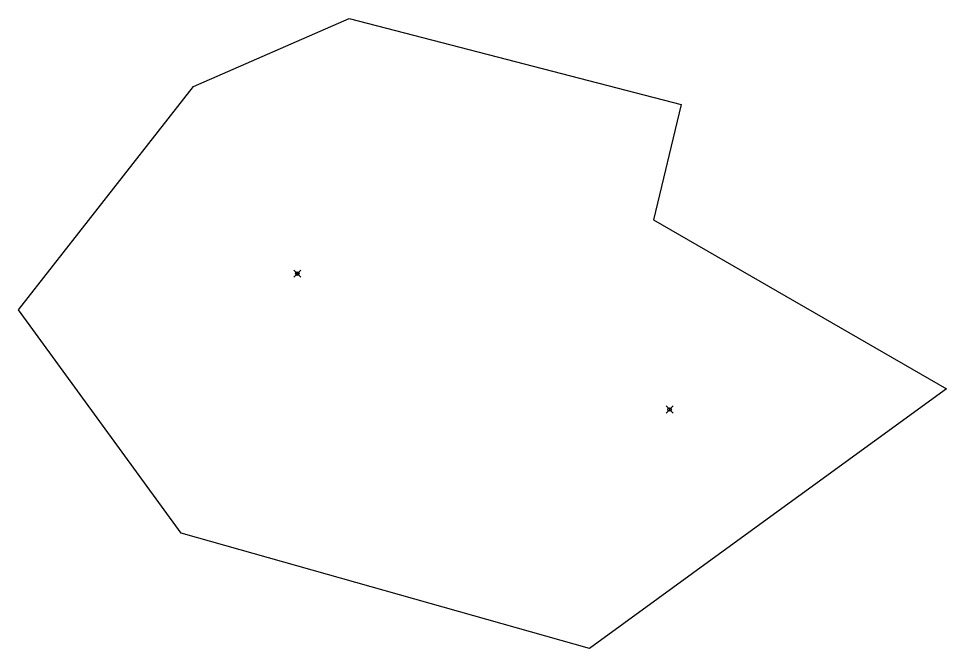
# Model space of a CAD drawing. Header units: metres. Extents: x 355163 to 355293, y 6657155 to 6657243.
import ezdxf

# ---------------------------------------------------------------- set-up
doc = ezdxf.new("R2010")
doc.units = ezdxf.units.M
doc.header["$PDMODE"] = 35
doc.header["$PDSIZE"] = 0.5
doc.layers.add('1', color=250, linetype='Continuous')

msp = doc.modelspace()

# ---------------------------------------------------------------- linework, layer by layer
at = {"layer": '1'}
msp.add_lwpolyline([(355251.93, 6657215.09), (355293.1, 6657191.31), (355262.27, 6657168.88), (355242.96, 6657154.84), (355185.6, 6657171.03), (355162.77, 6657202.42), (355187.35, 6657233.81), (355209.2, 6657243.37), (355255.83, 6657231.28), (355251.93, 6657215.09)], dxfattribs=at)
for p in [(355201.92, 6657207.52, -15), (355254.21, 6657188.42, 20)]:
    msp.add_point(p, dxfattribs=at)

doc.saveas('drawing.dxf')
